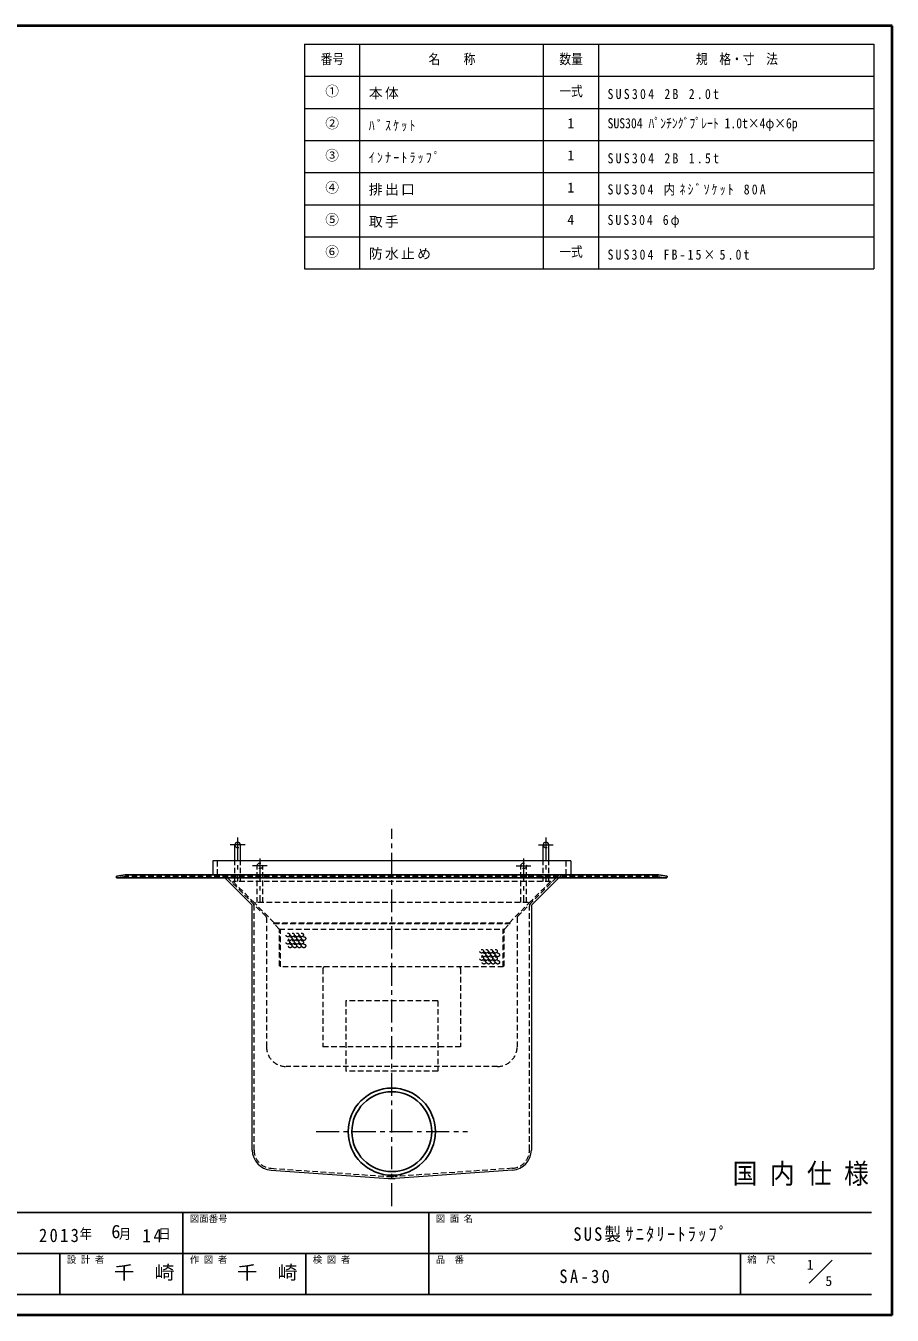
# Model space of a CAD drawing. Units: millimetres at full size, sheet at 1:5; details may follow other scales. Extents: x -1057 to 968, y -699 to 706.
# Drawn here: x 24 to 968, y -699 to 706 of the extents above; entities that cross this region are included whole.
import ezdxf
from ezdxf.enums import TextEntityAlignment as Align

# ---------------------------------------------------------------- set-up
doc = ezdxf.new("R2010")
doc.units = ezdxf.units.MM
doc.header["$LTSCALE"] = 5
doc.linetypes.add('CHAIN1', pattern=[8, 5, -1, 1, -1])
doc.linetypes.add('DASHED1', pattern=[1.8, 1.2, -0.6])
doc.layers.add('0-0_ﾚｲﾔ1', color=7, linetype='Continuous', lineweight=18)
doc.styles.add('ＭＳ ゴシック', font='')
doc.styles.get('ＭＳ ゴシック').set_extended_font_data('MS Gothic')

msp = doc.modelspace()

# ---------------------------------------------------------------- linework, layer by layer
at = {"layer": '0-0_ﾚｲﾔ1', "color": 1, "lineweight": 40}
for p, q in [((968.039, 705.682), (-1056.961, 705.682)), ((968.039, -699.318), (968.039, 705.682)), ((968.039, -699.318), (-1056.961, -699.318))]:
    msp.add_line(p, q, dxfattribs=at)
at = {"layer": '0-0_ﾚｲﾔ1', "color": 3}
for p, q in [((328.039, 685.682), (948.039, 685.682)), ((328.039, 685.682), (328.039, 440.682)), ((388.039, 685.682), (388.039, 440.682)), ((588.039, 685.682), (588.039, 440.682)), ((648.039, 685.682), (648.039, 440.682)), ((948.039, 685.682), (948.039, 440.682)), ((328.039, 650.682), (948.039, 650.682)), ((328.039, 615.682), (948.039, 615.682)), ((328.039, 580.682), (948.039, 580.682)), ((328.039, 545.682), (948.039, 545.682)), ((328.039, 510.682), (948.039, 510.682)), ((328.039, 475.682), (948.039, 475.682)), ((328.039, 440.682), (948.039, 440.682))]:
    msp.add_line(p, q, dxfattribs=at)
at = {"layer": '0-0_ﾚｲﾔ1', "color": 4, "linetype": 'CHAIN1', "lineweight": 9}
for p, q in [((255.16, -178.818), (255.16, -226.818)), ((423.039, -580.318), (423.039, -169.318)), ((590.918, -178.818), (590.918, -226.818)), ((263.16, -186.818), (247.16, -186.818)), ((582.918, -186.818), (598.918, -186.818)), ((287.453, -209.697), (271.453, -209.697)), ((279.453, -201.697), (279.453, -249.697)), ((558.625, -209.697), (574.625, -209.697)), ((566.625, -201.697), (566.625, -249.697)), ((340.539, -499.318), (505.539, -499.318))]:
    msp.add_line(p, q, dxfattribs=at)
at = {"layer": '0-0_ﾚｲﾔ1', "color": 4, "lineweight": 9}
for p, q in [((252.16, -204.318), (252.16, -186.818)), ((258.16, -204.318), (258.16, -186.818)), ((587.918, -204.318), (587.918, -186.818)), ((593.918, -204.318), (593.918, -186.818))]:
    msp.add_line(p, q, dxfattribs=at)
at = {"layer": '0-0_ﾚｲﾔ1'}
for p, q in [((618.039, -204.318), (228.039, -204.318)), ((228.039, -204.318), (228.039, -219.318)), ((618.039, -204.318), (618.039, -219.318)), ((270.453, -252.061), (241.286, -222.893)), ((575.625, -252.061), (604.793, -222.893)), ((271.039, -519.318), (271.039, -253.475)), ((575.039, -253.475), (575.039, -519.318)), ((291.508, -541.265), (419.489, -550.194)), ((554.57, -541.265), (426.589, -550.194)), ((877.428, -664.572), (902.682, -639.318))]:
    msp.add_line(p, q, dxfattribs=at)
at = {"layer": '0-0_ﾚｲﾔ1', "color": 4, "linetype": 'DASHED1', "lineweight": 9}
for p, q in [((233.039, -219.318), (233.039, -204.318)), ((252.16, -226.818), (252.16, -204.318)), ((258.16, -226.818), (258.16, -204.318)), ((276.453, -249.697), (276.453, -209.697)), ((282.453, -249.697), (282.453, -209.697)), ((563.625, -249.697), (563.625, -209.697)), ((569.625, -249.697), (569.625, -209.697)), ((587.918, -226.818), (587.918, -204.318)), ((593.918, -226.818), (593.918, -204.318)), ((613.039, -219.318), (613.039, -204.318)), ((241.286, -222.893), (240.296, -221.904)), ((286.1, -264.879), (241.711, -220.49)), ((559.978, -264.879), (604.368, -220.49)), ((604.793, -222.893), (605.782, -221.904)), ((250.16, -226.818), (249.1, -227.879)), ((595.918, -226.818), (250.16, -226.818)), ((250.16, -226.818), (273.746, -250.404)), ((595.918, -226.818), (572.332, -250.404)), ((595.918, -226.818), (596.978, -227.879)), ((274.453, -249.697), (273.746, -250.404)), ((294.959, -271.617), (273.746, -250.404)), ((571.625, -249.697), (274.453, -249.697)), ((551.119, -271.617), (572.332, -250.404)), ((571.625, -249.697), (572.332, -250.404)), ((273.039, -519.318), (273.039, -253.475)), ((286.539, -265.94), (286.539, -406.818)), ((559.539, -265.94), (559.539, -406.818)), ((573.039, -519.318), (573.039, -253.475)), ((294.959, -271.617), (294.252, -272.324)), ((294.252, -272.324), (551.826, -272.324)), ((300.445, -278.517), (294.252, -272.324)), ((294.959, -271.617), (551.119, -271.617)), ((300.648, -278.81), (545.43, -278.81)), ((300.738, -318.697), (300.738, -279.224)), ((301.738, -319.697), (301.738, -278.81)), ((544.341, -319.697), (544.341, -278.81)), ((545.341, -318.697), (545.341, -279.224)), ((545.634, -278.517), (551.826, -272.324)), ((551.119, -271.617), (551.826, -272.324)), ((301.738, -318.697), (300.738, -318.697)), ((544.341, -319.697), (301.738, -319.697)), ((348.039, -321.697), (348.039, -406.818)), ((498.039, -321.697), (498.039, -406.818)), ((544.341, -318.697), (545.341, -318.697)), ((473.039, -356.818), (373.039, -356.818)), ((373.039, -356.818), (373.039, -433.318)), ((473.039, -356.818), (473.039, -433.318)), ((498.039, -406.818), (348.039, -406.818)), ((538.039, -428.318), (308.039, -428.318)), ((473.039, -433.318), (373.039, -433.318)), ((291.647, -539.27), (419.629, -548.199)), ((554.431, -539.27), (426.45, -548.199))]:
    msp.add_line(p, q, dxfattribs=at)
at = {"layer": '0-0_ﾚｲﾔ1', "color": 5, "lineweight": 25}
for p, q in [((132.725, -219.368), (123.039, -220.918)), ((123.039, -220.918), (123.355, -222.893)), ((722.723, -222.893), (123.355, -222.893)), ((133.357, -219.318), (712.721, -219.318)), ((713.353, -219.368), (723.039, -220.918)), ((723.039, -220.918), (722.723, -222.893))]:
    msp.add_line(p, q, dxfattribs=at)
at = {"layer": '0-0_ﾚｲﾔ1', "linetype": 'DASHED1'}
for p, q in [((133.041, -221.343), (123.355, -222.893)), ((712.721, -221.318), (133.357, -221.318)), ((713.037, -221.343), (722.723, -222.893))]:
    msp.add_line(p, q, dxfattribs=at)
at = {"layer": '0-0_ﾚｲﾔ1', "color": 6, "lineweight": 25}
for p, q in [((-1034.461, -587.532), (945.539, -587.532)), ((195.539, -587.532), (195.539, -676.818)), ((463.396, -676.818), (463.396, -587.532)), ((945.539, -632.175), (-72.318, -632.175)), ((61.611, -676.818), (61.611, -632.175)), ((329.468, -676.818), (329.468, -632.175)), ((802.682, -676.818), (802.682, -632.175)), ((945.539, -676.818), (-1034.461, -676.818))]:
    msp.add_line(p, q, dxfattribs=at)
at = {"layer": '0-0_ﾚｲﾔ1', "color": 4, "linetype": 'DASHED1', "lineweight": 9}
for centre, radius in [((279.453, -209.697), 3), ((566.625, -209.697), 3), ((309.8, -284.954), 2), ((309.8, -292.954), 2), ((312.3, -288.954), 2), ((312.3, -296.954), 2), ((314.8, -284.954), 2), ((314.8, -292.954), 2), ((317.3, -288.954), 2), ((317.3, -296.954), 2), ((319.8, -284.954), 2), ((319.8, -292.954), 2), ((322.3, -288.954), 2), ((322.3, -296.954), 2), ((324.8, -284.954), 2), ((324.8, -292.954), 2), ((327.3, -288.954), 2), ((327.3, -296.954), 2), ((520.912, -302.699), 2), ((520.912, -310.699), 2), ((523.412, -306.699), 2), ((525.912, -302.699), 2), ((525.912, -310.699), 2), ((528.412, -306.699), 2), ((530.912, -302.699), 2), ((530.912, -310.699), 2), ((533.412, -306.699), 2), ((535.912, -302.699), 2), ((535.912, -310.699), 2), ((538.412, -306.699), 2), ((523.412, -314.699), 2), ((528.412, -314.699), 2), ((533.412, -314.699), 2), ((538.412, -314.699), 2)]:
    msp.add_circle(centre, radius, dxfattribs=at)
at = {"layer": '0-0_ﾚｲﾔ1', "color": 5, "lineweight": 25}
for radius in [47.5, 43.5]:
    msp.add_circle((423.039, -499.318), radius, dxfattribs=at)
at = {"layer": '0-0_ﾚｲﾔ1', "color": 4, "lineweight": 9}
for centre in [(255.16, -186.818), (590.918, -186.818)]:
    msp.add_arc(centre, 3, 0, 180, dxfattribs=at)
at = {"layer": '0-0_ﾚｲﾔ1', "color": 4, "linetype": 'DASHED1', "lineweight": 9}
for centre, radius, start, end in [((255.16, -186.818), 3, 180, 0), ((590.918, -186.818), 3, 180, 0), ((238.882, -223.318), 4, 45, 90), ((238.882, -223.318), 2, 45, 90), ((607.196, -223.318), 4, 90, 135), ((607.196, -223.318), 2, 90, 135), ((269.039, -253.475), 4, 0, 45), ((577.039, -253.475), 4, 135, 180), ((285.039, -265.94), 1.5, 0, 45), ((561.039, -265.94), 1.5, 135, 180), ((299.738, -279.224), 1, 0, 45), ((546.341, -279.224), 1, 135, 180), ((350.039, -321.697), 2, 90, 180), ((496.039, -321.697), 2, 0, 90), ((308.039, -406.818), 21.5, 180, 270), ((538.039, -406.818), 21.5, 270, 0), ((293.039, -519.318), 20, 180, 266.00876), ((423.039, -499.318), 49, 266.00876, 273.99124)]:
    msp.add_arc(centre, radius, start, end, dxfattribs=at)
at = {"layer": '0-0_ﾚｲﾔ1', "color": 5, "lineweight": 25}
for centre, start, end in [((133.357, -223.318), 90, 99.09028), ((712.721, -223.318), 80.90972, 90)]:
    msp.add_arc(centre, 4, start, end, dxfattribs=at)
at = {"layer": '0-0_ﾚｲﾔ1', "linetype": 'DASHED1'}
for centre, radius, start, end in [((133.357, -223.318), 2, 90, 99.09028), ((712.721, -223.318), 2, 80.90972, 90), ((496.039, -321.697), 2, 0, 90), ((553.039, -519.318), 20, 273.99124, 0)]:
    msp.add_arc(centre, radius, start, end, dxfattribs=at)
at = {"layer": '0-0_ﾚｲﾔ1'}
for centre, radius, start, end in [((269.039, -253.475), 2, 0, 45), ((577.039, -253.475), 2, 135, 180), ((293.039, -519.318), 22, 180, 266.00876), ((553.039, -519.318), 22, 273.99124, 0), ((423.039, -499.318), 51, 266.00876, 273.99124)]:
    msp.add_arc(centre, radius, start, end, dxfattribs=at)

# ---------------------------------------------------------------- texts
at = {"layer": '0-0_ﾚｲﾔ1', "style": 'ＭＳ ゴシック'}
for s, height, width, p in [('番号', 11, 0.85, (345.539, 660.682)), ('名\u3000\u3000称', 11, 0.85, (463.039, 660.682)), ('数量', 11, 0.85, (605.539, 660.682)), ('規\u3000格・寸\u3000法', 11, 0.85, (754.289, 660.682)), ('一式', 11, 0.85, (605.539, 625.682)), ('SUS304 ﾊﾟﾝﾁﾝｸﾞﾌﾟﾚｰﾄ 1.0t×4φ×6p', 11, 0.85, (658.039, 590.682)), ('一式', 11, 0.85, (605.539, 450.682)), ('国 内 仕 様', 21.99, 0.9, (794.289, -562.532)), ('千\u3000崎', 14.66, 1.1, (120.539, -664.497)), ('千\u3000崎', 14.66, 1.1, (254.468, -664.497))]:
    msp.add_text(s, height=height, dxfattribs=dict(at, width=width)).set_placement(p, align=Align.BOTTOM_LEFT)
for s, height, p in [('①', 11, (350.539, 625.682)), ('②', 11, (350.539, 590.682)), ('1', 11, (614.289, 590.682)), ('③', 11, (350.539, 555.682)), ('1', 11, (614.289, 555.682)), ('④', 11, (350.539, 520.682)), ('1', 11, (614.289, 520.682)), ('⑤', 11, (350.539, 485.682)), ('4', 11, (614.289, 485.682)), ('⑥', 11, (350.539, 450.682)), ('図面番号', 7.331, (203.039, -600.032)), ('図 面 名', 7.331, (470.896, -600.032)), ('6', 14.66, (117.539, -619.854)), ('設 計 者', 7.331, (69.111, -644.675)), ('作 図 者', 7.331, (203.039, -644.675)), ('検 図 者', 7.331, (336.968, -644.675)), ('品\u3000番', 7.331, (470.896, -644.675)), ('縮\u3000尺', 7.331, (810.182, -644.675)), ('1', 11, (874.888, -653.08)), ('5', 11, (895.248, -670.77))]:
    msp.add_text(s, height=height, dxfattribs=at).set_placement(p, align=Align.BOTTOM_LEFT)
at = {"layer": '0-0_ﾚｲﾔ1', "attachment_point": 7, "style": 'ＭＳ ゴシック'}
for s, insert, char_height in [('\\T1.17;本体', (398.039, 625.682), 11), ('\\T1.39;\\W0.85;SUS304\\~2B\\~2.0t', (658.039, 625.682), 11), ('\\T1.39;\\W0.85;ﾊﾞｽｹｯﾄ', (398.039, 590.682), 11), ('\\T1.39;\\W0.85;ｲﾝﾅｰﾄﾗｯﾌﾟ', (398.039, 555.682), 11), ('\\T1.39;\\W0.85;SUS304\\~2B\\~1.5t', (658.039, 555.682), 11), ('\\T1.17;排出口', (398.039, 520.682), 11), ('\\T1.37;\\W0.85;SUS304\\~内ﾈｼﾞｿｹｯﾄ\\~80A', (658.039, 520.682), 11), ('\\T1.17;取手', (398.039, 485.682), 11), ('\\T1.35;\\W0.85;SUS304\\~6φ', (658.039, 485.682), 11), ('\\T1.17;防水止め', (398.039, 450.682), 11), ('\\T1.37;\\W0.85;SUS304\\~FB-15×5.0t', (658.039, 450.682), 11), ('\\T1.27;\\W0.9;年\\~\\~\\~月\\~\\~\\~日', (83.039, -617.354), 11), ('\\T1.26;\\W0.9;SUS製ｻﾆﾀﾘｰﾄﾗｯﾌﾟ', (620.718, -619.854), 14.66), ('\\T1.28;\\W0.9;2013', (38.789, -619.854), 14.66), ('\\T1.27;\\W0.95;14', (151.289, -619.854), 14.66), ('\\T1.28;\\W0.9;SA-30', (605.539, -664.497), 14.66)]:
    msp.add_mtext(s, dxfattribs=dict(at, insert=insert, char_height=char_height))

doc.saveas('drawing.dxf')
